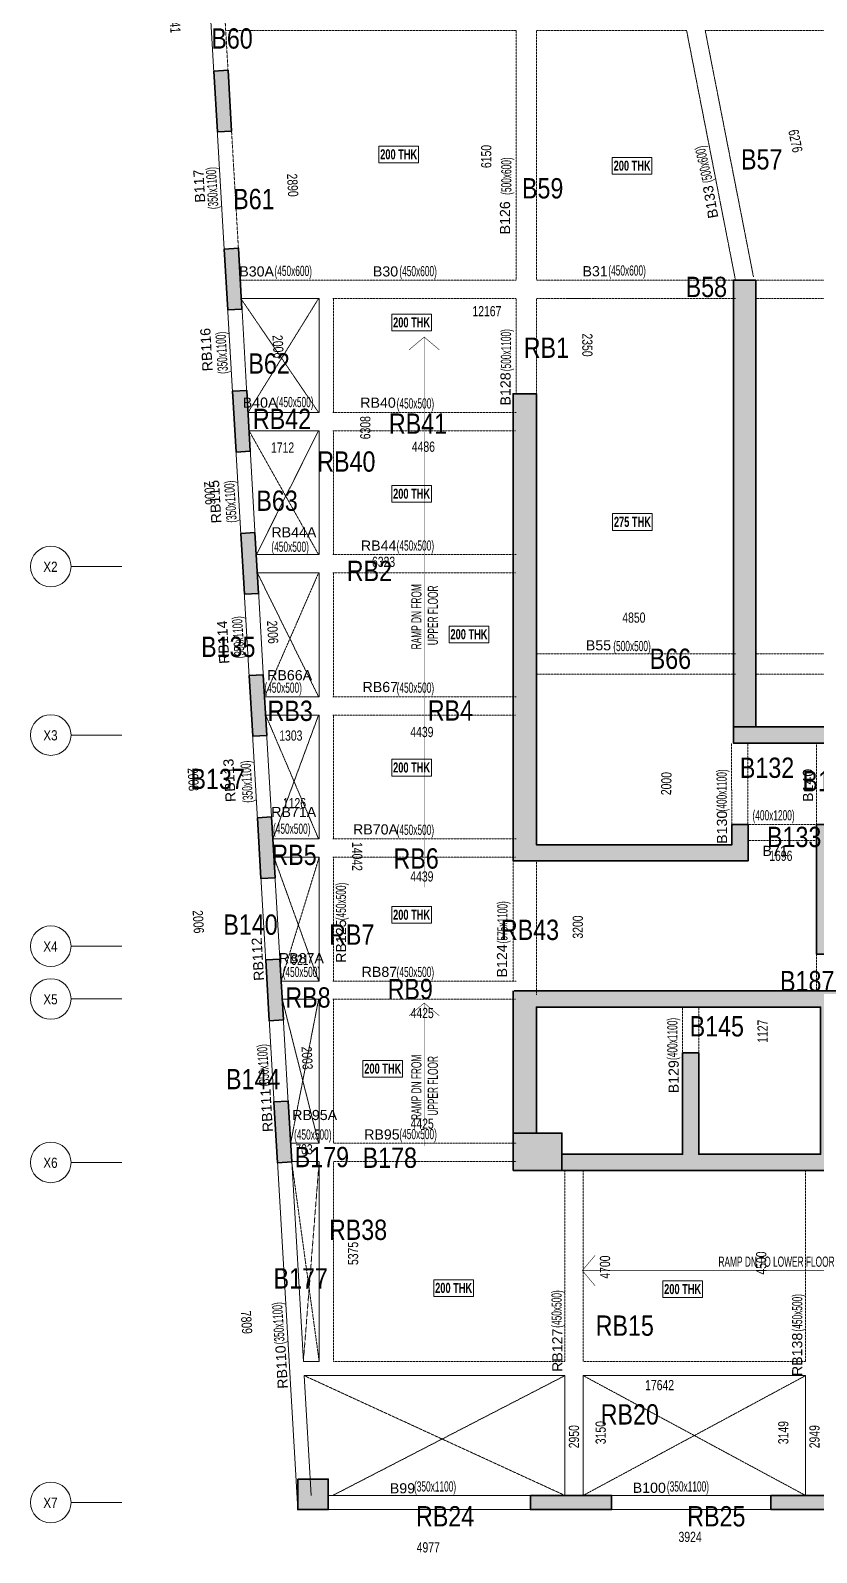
# Model space of a CAD drawing. Header units: millimetres. Extents: x 26 to 72197, y 58 to 62246.
# Drawn here: x 26 to 19381, y 3850 to 41333 of the extents above; entities that cross this region are included whole.
import ezdxf
from ezdxf.enums import TextEntityAlignment as Align

# ---------------------------------------------------------------- set-up
doc = ezdxf.new("R2010")
doc.units = ezdxf.units.MM
doc.linetypes.add('Grid Line', pattern=[2222.5, 1270, -317.5, 317.5, -317.5])
doc.linetypes.add('HIDDEN', pattern=[0.375, 0.25, -0.125])
for name, color, linetype, lineweight in [('A-FLOR-IDEN', 11, 'Continuous', 9), ('A-GRIDS', 8, 'Continuous', 9), ('A-HIDD-ABVE', 8, 'HIDDEN', 20), ('S-BEAM', 7, 'Continuous', 18), ('S-BEAM-IDEN', 2, 'Continuous', 9), ('S-COL HATCH', 9, 'Continuous', 0), ('S-COLS', 5, 'Continuous', 35), ('S-GRIDS', 8, 'Continuous', 9)]:
    doc.layers.add(name, color=color, linetype=linetype, lineweight=lineweight)
for name, color, linetype in [('Abhinav working', 6, 'Continuous'), ('Beam Nos', 7, 'Continuous'), ('changes', 7, 'Continuous')]:
    doc.layers.add(name, color=color, linetype=linetype)
doc.styles.add('Arial Narrow', font='ARIALN.TTF', dxfattribs={"height": 400})
doc.styles.add('Dim.s & Anno.(Misc.)', font='ARIALN.TTF')
doc.styles.add('SC-BBS1', font='SansSerif')
doc.styles.add('SOBHA', font='swisscl.ttf')
doc.styles.add('Swis721 LtCn BT', font='swisscl.ttf', dxfattribs={"width": 0.9, "height": 233.355162})
doc.styles.add('Swis721 LtCn BT_B', font='', dxfattribs={"width": 0.9, "height": 246.918336})
doc.styles.get('Swis721 LtCn BT_B').set_extended_font_data('Swis721 LtCn BT', bold=True)

# ---------------------------------------------------------------- blocks, each defined once
blk = doc.blocks.new('A$C0921b736')
at = {"layer": 'S-COL HATCH', "transparency": 33554687}
h = blk.add_hatch(color=256, dxfattribs=at)
h.dxf.hatch_style = 1
h.paths.add_polyline_path([(5425, 11675), (5425, 11275), (10175, 11275), (10175, 11675)])
h.paths.add_polyline_path([(5425, 11675), (5975, 11675), (5975, 22675), (5425, 22675)])
h = blk.add_hatch(color=256, dxfattribs=at)
h.dxf.hatch_style = 1
h.paths.add_polyline_path([(5785, 8375), (5785, 9275), (5385, 9275), (5385, 8775), (575, 8775), (575, 19875), (0, 19879), (0, 8375)])
h = blk.add_hatch(color=256, dxfattribs=at)
h.dxf.hatch_style = 1
h.paths.add_polyline_path([(12825, 6075), (12825, 6475), (7871, 6475), (7871, 9275), (7471, 9275), (7471, 6075)])
h = blk.add_hatch(color=256, dxfattribs=at)
h.dxf.hatch_style = 1
h.paths.add_polyline_path([(7571, 4775), (7571, 1150), (4571, 1150), (4571, 3648), (4171, 3648), (4171, 1150), (1200, 1150), (1200, 750), (10085, 750), (10085, 1150), (7971, 1150), (7971, 5175), (0, 5175), (0, 1675), (575, 1675), (575, 4775)])
h = blk.add_hatch(color=256, dxfattribs=at)
h.dxf.hatch_style = 1
h.paths.add_polyline_path([(0, 1675), (0, 750), (1200, 750), (1200, 1675)])
at = {"layer": 'S-COLS'}
for points in [[(5425, 11675), (5425, 22675), (5975, 22675), (5975, 11675), (5425, 11675)], [(18625, 6075), (7471, 6075), (7471, 9275), (7871, 9275)], [(0, 5175), (0, 1675), (575, 1675), (575, 4775), (7571, 4775), (7571, 1150), (4571, 1150), (4571, 3648), (4171, 3648), (4171, 1150), (1200, 1150), (1200, 750), (10085, 750)], [(10085, 1150), (7971, 1150), (7971, 5175), (25, 5175)]]:
    blk.add_lwpolyline(points, dxfattribs=at)
blk.add_lwpolyline([(0, 8379), (5785, 8375), (5785, 9275), (5385, 9275), (5385, 8775), (575, 8775), (575, 19875), (0, 19879)], close=True, dxfattribs=at)
at = {"layer": 'S-COLS', "elevation": 0}
for points in [[(10175, 11675), (5425, 11675), (5425, 11275), (10175, 11275)], [(0, 750), (1200, 750), (1200, 1675), (0, 1675)]]:
    blk.add_lwpolyline(points, close=True, dxfattribs=at)
blk = doc.blocks.new('A$Cb7cd9481')
at = {"layer": 'S-COL HATCH', "transparency": 33554687}
h = blk.add_hatch(color=256, dxfattribs=at)
h.dxf.hatch_style = 1
h.paths.add_polyline_path([(-15239, 21348), (-15152, 19851), (-14802, 19871), (-14890, 21369)])
h = blk.add_hatch(color=256, dxfattribs=at)
h.dxf.hatch_style = 1
h.paths.add_polyline_path([(-14983, 16966), (-14896, 15469), (-14547, 15489), (-14634, 16986)])
h = blk.add_hatch(color=256, dxfattribs=at)
h.dxf.hatch_style = 1
h.paths.add_polyline_path([(-14779, 13466), (-14692, 11969), (-14342, 11989), (-14430, 13486)])
h = blk.add_hatch(color=256, dxfattribs=at)
h.dxf.hatch_style = 1
h.paths.add_polyline_path([(-14575, 9966), (-14488, 8469), (-14138, 8489), (-14226, 9986)])
h = blk.add_hatch(color=256, dxfattribs=at)
h.dxf.hatch_style = 1
h.paths.add_polyline_path([(-14371, 6466), (-14283, 4969), (-13934, 4989), (-14021, 6486)])
h = blk.add_hatch(color=256, dxfattribs=at)
h.dxf.hatch_style = 1
h.paths.add_polyline_path([(-14166, 2964), (-14079, 1466), (-13730, 1486), (-13817, 2984)])
h = blk.add_hatch(color=256, dxfattribs=at)
h.dxf.hatch_style = 1
h.paths.add_polyline_path([(-13962, -536), (-13875, -2034), (-13525, -2014), (-13613, -516)])
h = blk.add_hatch(color=256, dxfattribs=at)
h.dxf.hatch_style = 1
h.paths.add_polyline_path([(-13758, -4034), (-13671, -5531), (-13321, -5511), (-13409, -4014)])
h = blk.add_hatch(color=256, dxfattribs=at)
h.dxf.hatch_style = 1
h.paths.add_polyline_path([(-12423, -14074), (-12423, -13324), (-13173, -13324), (-13173, -14074)])
h = blk.add_hatch(color=256, dxfattribs=at)
h.dxf.hatch_style = 1
h.paths.add_polyline_path([(-5446, -14074), (-5446, -13724), (-7446, -13724), (-7446, -14074)])
h = blk.add_hatch(color=256, dxfattribs=at)
h.dxf.hatch_style = 1
h.paths.add_polyline_path([(478, -14074), (478, -13724), (-1522, -13724), (-1522, -14074)])
at = {"layer": 'S-COLS', "elevation": 0}
for points in [[(-15239, 21348), (-14890, 21369), (-14802, 19871), (-15152, 19851)], [(-14983, 16966), (-14634, 16986), (-14547, 15489), (-14896, 15469)], [(-14779, 13466), (-14430, 13486), (-14342, 11989), (-14692, 11969)], [(-14575, 9966), (-14226, 9986), (-14138, 8489), (-14488, 8469)], [(-14371, 6466), (-14021, 6486), (-13934, 4989), (-14283, 4969)], [(-14166, 2964), (-13817, 2984), (-13730, 1486), (-14079, 1466)], [(-13962, -536), (-13613, -516), (-13525, -2014), (-13875, -2034)], [(-13758, -4034), (-13409, -4014), (-13321, -5511), (-13671, -5531)], [(-13173, -13324), (-12423, -13324), (-12423, -14074), (-13173, -14074)], [(-7446, -13724), (-5446, -13724), (-5446, -14074), (-7446, -14074)], [(-1522, -13724), (478, -13724), (478, -14074), (-1522, -14074)]]:
    blk.add_lwpolyline(points, close=True, dxfattribs=at)
blk = doc.blocks.new('Grid - Type 1 Structural-6743905-9TH FLOOR LVL')
at = {"layer": 'A-GRIDS'}
blk.add_circle((0, 0), 4, dxfattribs=at)
blk = doc.blocks.new('A$C45bf0ae9')
at = {"layer": 'S-GRIDS', "linetype": 'Grid Line'}
for p, q in [((-17504, 9150), (-18754, 9150)), ((-17504, 5000), (-18754, 5000)), ((-17504, -200), (-18754, -200)), ((-17504, -1500), (-18754, -1500)), ((-17504, -5525), (-18754, -5525)), ((-17504, -13899), (-18754, -13899))]:
    blk.add_line(p, q, dxfattribs=at)
at = {"layer": 'A-GRIDS', "xscale": 124.9999999999999, "yscale": 124.9999999999999, "zscale": 124.9999999999999, "rotation": 89.99999999999982}
for p in [(-19254, 9150), (-19254, 5000), (-19254, -200), (-19254, -1500), (-19254, -5525), (-19254, -13899)]:
    blk.add_blockref('Grid - Type 1 Structural-6743905-9TH FLOOR LVL', p, dxfattribs=at)
at = {"layer": 'A-GRIDS', "lineweight": 18, "char_height": 250, "width": 440.93, "attachment_point": 1, "style": 'Arial Narrow'}
for s, insert in [('X2', (-19437, 9268)), ('X3', (-19437, 5118)), ('X4', (-19437, -82)), ('X5', (-19437, -1382)), ('X6', (-19437, -5407)), ('X7', (-19437, -13781))]:
    blk.add_mtext(s, dxfattribs=dict(at, insert=insert))

msp = doc.modelspace()

# ---------------------------------------------------------------- linework, layer by layer
at = {"layer": 'A-FLOR-IDEN', "color": 8, "flags": 128}
for points in [[(9582.1, 38483.8), (9582.1, 38071.9), (8604.6, 38071.9), (8604.6, 38483.8)], [(9582.1, 38483.8), (9582.1, 38071.9), (8604.6, 38071.9), (8604.6, 38483.8)], [(15329.1, 38203.8), (15329.1, 37791.9), (14351.6, 37791.9), (14351.6, 38203.8)], [(15329.1, 38203.8), (15329.1, 37791.9), (14351.6, 37791.9), (14351.6, 38203.8)], [(15336.2, 29433.1), (15336.2, 29021.3), (14358.7, 29021.3), (14358.7, 29433.1)]]:
    msp.add_lwpolyline(points, close=True, dxfattribs=at)
at = {"layer": 'A-FLOR-IDEN', "color": 8, "elevation": 0, "flags": 128}
for points in [[(9899.7, 34345.7), (9899.7, 33933.8), (8922.2, 33933.8), (8922.2, 34345.7)], [(9899.7, 30126.5), (9899.7, 29714.6), (8922.2, 29714.6), (8922.2, 30126.5)], [(11312.2, 26666.5), (11312.2, 26254.7), (10334.7, 26254.7), (10334.7, 26666.5)], [(9899.7, 23384.5), (9899.7, 22972.7), (8922.2, 22972.7), (8922.2, 23384.5)], [(9899.7, 19758.3), (9899.7, 19346.5), (8922.2, 19346.5), (8922.2, 19758.3)], [(9190.2, 15970.3), (9190.2, 15558.5), (8212.7, 15558.5), (8212.7, 15970.3)], [(10935.3, 10569.1), (10935.3, 10157.3), (9957.8, 10157.3), (9957.8, 10569.1)], [(16573.1, 10540.3), (16573.1, 10128.5), (15595.6, 10128.5), (15595.6, 10540.3)]]:
    msp.add_lwpolyline(points, close=True, dxfattribs=at)
at = {"layer": 'A-HIDD-ABVE', "linetype": 'HIDDEN'}
for p, q in [((7120.8, 31924.4), (5220.3, 34710.5, 0)), ((7120.8, 34731.9), (5382.8, 31924.4)), ((7120.8, 28424.4), (5408.6, 31474.4)), ((7120.8, 31474.4), (5588.3, 28424.4)), ((7120.8, 24924.4), (5613.3, 27974.4)), ((7120.8, 27974.4), (5791.2, 24924.4)), ((7120.8, 21424.4), (5817.5, 24474.4)), ((7120.8, 24474.4), (5995.4, 21424.4)), ((7120.8, 17924.4), (6021.2, 20974.4)), ((7135.1, 20974.4), (6199.6, 17924.4)), ((7120.8, 13931.9), (6225.9, 17474.4)), ((7120.8, 17474.4), (6432.5, 13931.9)), ((6459, 13470.9, 0), (7135.1, 8556.7)), ((6745.7, 8556.7), (7135.1, 13481.9)), ((6766.1, 8206.7), (13185.1, 5256.7)), ((13185.1, 8206.7), (7470.8, 5256.7)), ((13635.1, 8206.7), (19109.3, 5256.7, 0)), ((19109.3, 8206.7, 0), (13635.1, 5256.7))]:
    msp.add_line(p, q, dxfattribs=at)
at = {"layer": 'S-BEAM', "linetype": 'HIDDEN'}
for p, q in [((4833.5, 41331.9), (11985.1, 41331.9)), ((11985.1, 35181.9), (11985.1, 41331.9)), ((12485.1, 41331.9), (16181, 41331.9)), ((12485.1, 35181.9), (12485.1, 41331.9)), ((17385.1, 35181.9), (16181, 41331.9, 0)), ((17826.8, 35268.4), (16639.3, 41333.1, 0)), ((23880.1, 41331.9), (16639.5, 41331.9)), ((5192.3, 35181.9), (11985.1, 35181.9)), ((12485.1, 35181.9), (17385.1, 35181.9)), ((17885.1, 35181.9), (24435.1, 35181.9, 0)), ((7470.8, 34731.9), (11985.1, 34731.9)), ((11985.1, 32381.9), (11985.1, 34731.9)), ((12485.1, 32381.9), (12485.1, 34731.9)), ((12485.1, 34731.9), (17385.1, 34731.9)), ((13255.1, 34731.9), (13784.7, 34731.9)), ((17885.1, 34731.9), (24435.1, 34731.9)), ((7470.8, 31924.4), (11985.1, 31924.4)), ((7470.8, 31474.4), (11970.8, 31474.4)), ((7470.8, 28424.4), (11985.1, 28424.4)), ((7470.8, 27974.4), (11970.8, 27974.4)), ((17385.1, 25981.9), (12485.1, 25981.9)), ((17885.1, 25981.9), (24435.1, 25981.9)), ((17385.1, 25481.9), (12485.1, 25481.9)), ((17885.1, 25481.9), (21585.1, 25481.9)), ((7470.8, 24924.4), (11985.1, 24924.4)), ((7470.8, 24474.4), (11970.8, 24474.4)), ((17285.1, 23781.9, 0), (17295.1, 21781.9)), ((17685.1, 23781.9), (17685.1, 21781.9)), ((19380.8, 21781.9), (19380.8, 23781.9, 0)), ((17685.1, 21781.9), (19380.8, 21781.9)), ((7470.8, 21424.4), (11985.1, 21424.4)), ((17685.1, 21381.9), (19380.8, 21381.9)), ((7470.8, 20974.4), (11970.8, 20974.4)), ((11910.1, 17924.4), (11910.1, 20881.9)), ((12485.1, 17581.9), (12485.1, 20881.9)), ((19380.8, 17681.9), (19380.8, 18581.9)), ((7470.8, 17924.4), (11985.1, 17924.4)), ((7470.8, 17474.4), (11970.8, 17474.4)), ((16080.8, 16154.5), (16080.8, 17281.9)), ((16480.8, 16154.5), (16480.8, 17281.9)), ((11985.1, 13931.9), (7485.1, 13931.9)), ((11985.1, 13481.9), (7485.1, 13481.9)), ((13185.1, 13256.7), (13185.1, 8556.7)), ((13635.1, 13256.7), (13635.1, 8556.7)), ((19109.3, 13256.7), (19109.3, 8556.7))]:
    msp.add_line(p, q, dxfattribs=at)
at = {"layer": 'S-BEAM'}
for p, q in [((5382.4, 31924.4), (7135.1, 31924.4)), ((5408.6, 31474.4), (7135.1, 31474.4)), ((5586.6, 28424.4), (7135.1, 28424.4)), ((5612.8, 27974.4), (7135.1, 27974.4)), ((5790.8, 24924.4), (7135.1, 24924.4)), ((5817, 24474.4), (7135.1, 24474.4)), ((5644.4, 21424.4), (5644.8, 21424.4)), ((5995, 21424.4), (7135.1, 21424.4)), ((6021.2, 20974.4), (7135.1, 20974.4)), ((6199.2, 17924.4), (7135.1, 17924.4)), ((6225.4, 17474.4), (7135.1, 17474.4)), ((6081.9, 13931.9), (6081.5, 13931.9)), ((7135.1, 13931.9), (6432.1, 13931.9)), ((7135.1, 13481.9), (6458.4, 13481.9)), ((13185.1, 8206.7), (13185.1, 5256.7)), ((13635.1, 8206.7), (13635.1, 5256.7)), ((19109.3, 8206.7, 0), (19109.3, 5256.7, 0)), ((7358, 5257.9, 0), (12335.1, 5257.9)), ((18259.3, 5257.9, 0), (14335.1, 5257.9)), ((7358, 4907.9, 0), (12335.1, 4907.9)), ((18259.3, 4907.9, 0), (14335.1, 4907.9))]:
    msp.add_line(p, q, dxfattribs=at)
at = {"layer": 'S-BEAM', "ltscale": 250000, "elevation": 0}
msp.add_lwpolyline([(24495.3, 58233.1, 0.1331559), (3412.3, 59682.3), (6608, 4907.9)], format="xyb", dxfattribs=at)
at = {"layer": 'S-BEAM', "linetype": 'HIDDEN', "elevation": 0}
msp.add_lwpolyline([(9578.6, 52581.9), (9578.6, 60063.3, 0.0357696), (3779.6, 59396.4), (5192.3, 35181.9)], format="xyb", dxfattribs=at)
at = {"layer": 'S-BEAM', "elevation": 0}
for points in [[(7135.1, 34731.9), (5218.6, 34731.9), (5382.4, 31924.4)], [(7135.1, 34731.9), (7135.1, 31924.4)], [(5408.6, 31474.4), (5586.6, 28424.4)], [(7135.1, 31474.4), (7135.1, 28424.4)], [(5612.8, 27974.4), (5790.8, 24924.4)], [(7135.1, 27974.4), (7135.1, 24924.4)], [(5817, 24474.4), (5995, 21424.4)], [(7135.1, 24474.4), (7135.1, 21424.4)], [(6021.2, 20974.4), (6199.2, 17924.4)], [(7135.1, 20974.4), (7135.1, 17924.4)], [(6225.4, 17474.4), (6432.1, 13931.9)], [(7135.1, 17474.4), (7135.1, 13931.9)], [(6458.4, 13481.9), (6745.7, 8556.7)], [(7135.1, 13481.9), (7135.1, 8556.7)], [(6745.7, 8556.7), (7135.1, 8556.7)], [(6766.1, 8206.7), (13185.1, 8206.7)], [(6766.1, 8206.7), (6938.2, 5256.7)], [(13635.1, 8206.7), (19109.3, 8206.7)]]:
    msp.add_lwpolyline(points, dxfattribs=at)
at = {"layer": 'S-BEAM', "linetype": 'HIDDEN', "elevation": 0}
for points in [[(7485.1, 34731.9), (7485.1, 31924.4)], [(7485.1, 31474.4), (7485.1, 28424.4)], [(7485.1, 27974.4), (7485.1, 24924.4)], [(7485.1, 24474.4), (7485.1, 21424.4)], [(7485.1, 20974.4), (7485.1, 17924.4)], [(7485.1, 17474.4), (7485.1, 13931.9)], [(7485.1, 13481.9), (7485.1, 8556.7)], [(7485.1, 8556.7), (13185.1, 8556.7)], [(13635.1, 8556.7), (19109.3, 8556.7)], [(6958.6, 4907.9), (6958.7, 4906.7)], [(7470.8, 4906.7), (7470.8, 4900.6)]]:
    msp.add_lwpolyline(points, dxfattribs=at)
at = {"layer": 'S-BEAM', "const_width": 12.5, "elevation": 0}
for points in [[(10095.8, 33465.6), (9720.8, 33781.9), (9345.8, 33465.6)], [(9720.8, 20232.3), (9720.8, 33781.9)], [(10095.8, 17065.6), (9720.8, 17381.9), (9345.8, 17065.6)], [(9720.8, 13864.3), (9720.8, 17381.9)], [(13929.2, 10419.2), (13612.9, 10794.2), (13929.2, 11169.2)], [(23248.1, 10798.5), (13613, 10798.5)]]:
    msp.add_lwpolyline(points, dxfattribs=at)

# ---------------------------------------------------------------- block references
at = {"layer": 'Beam Nos'}
msp.add_blockref('A$C45bf0ae9', (19780.8, 18981.9), dxfattribs=at)
at = {"layer": 'changes'}
msp.add_blockref('A$C0921b736', (11910.1, 12506.7), dxfattribs=at)
at = {"layer": 'S-BEAM'}
msp.add_blockref('A$Cb7cd9481', (19780.8, 18981.9), dxfattribs=at)

# ---------------------------------------------------------------- texts
at = {"layer": 'A-FLOR-IDEN', "color": 1, "char_height": 246.92, "width": 1155, "attachment_point": 2, "line_spacing_factor": 0.964267, "style": 'Swis721 LtCn BT_B'}
for s, insert in [('200 THK', (9093.3, 38405.7)), ('200 THK', (9093.3, 38405.7)), ('200 THK', (14840.3, 38125.7)), ('200 THK', (14840.3, 38125.7)), ('200 THK', (9410.9, 34267.6)), ('200 THK', (9410.9, 30048.4)), ('275 THK', (14847.5, 29355.1)), ('200 THK', (10823.4, 26588.5)), ('200 THK', (9410.9, 23306.5)), ('200 THK', (9410.9, 19680.2)), ('200 THK', (8701.4, 15892.3)), ('200 THK', (10446.6, 10491)), ('200 THK', (16084.4, 10462.3))]:
    msp.add_mtext(s, dxfattribs=dict(at, insert=insert))
at = {"layer": 'Abhinav working', "color": 2, "style": 'SOBHA'}
for s, rotation, p in [('2541', 273.34996, (3442.9, 41830.5)), ('6276', 281.44963, (18683.6, 38865)), ('6150', 90, (11373.4, 37943.7)), ('2890', 273.34738, (6340.3, 37799.8)), ('2006', 273.32693, (5983.5, 33824.1)), ('2350', 270.00006, (13612.8, 33870.7)), ('6308', 90, (8395.3, 31265.1)), ('2006', 273.339, (4300.3, 30214.2)), ('2006', 273.339, (5848.9, 26792.6)), ('2008', 273.339, (3894.6, 23165.2)), ('2000', 88.85423, (15800, 22498.4)), ('14042', 270.05859, (7946.2, 21348)), ('2006', 273.339, (4018.8, 19659.5)), ('3200', 90, (13626.5, 18968.4)), ('1127', 90, (18176.6, 16402.8)), ('2003', 273.32691, (6698.2, 16305.2)), ('5375', 90, (8094.8, 10931)), ('4500', 90, (18143, 10694.6)), ('4700', 90, (14296.8, 10594.6)), ('7809', 273.65642, (5203.4, 9795.5)), ('2950', 90, (13533.3, 6417.9)), ('3150', 90, (14190.7, 6518.2)), ('3149', 90, (18686.9, 6518.7)), ('2949', 90, (19453.5, 6418.5))]:
    msp.add_text(s, height=250, rotation=rotation, dxfattribs=at).set_placement(p)
at = {"layer": 'Abhinav working', "color": 2}
for s, height, style, p in [('B60', 500, 'Dim.s & Anno.(Misc.)', (4480.7, 40884.9, 0)), ('B57', 500, 'Dim.s & Anno.(Misc.)', (17522.2, 37908.1)), ('B59', 500, 'Dim.s & Anno.(Misc.)', (12127.8, 37195.6)), ('B61', 500, 'Dim.s & Anno.(Misc.)', (5018.7, 36930.6, 0)), ('B58', 500, 'Dim.s & Anno.(Misc.)', (16157.8, 34767.2)), ('12167', 250, 'SOBHA', (10908.1, 34294.3)), ('RB1', 500, 'Dim.s & Anno.(Misc.)', (12172.4, 33269.3)), ('B62', 500, 'Dim.s & Anno.(Misc.)', (5392.4, 32880.8, 0)), ('RB42', 500, 'Dim.s & Anno.(Misc.)', (5503.9, 31516.8, 0)), ('RB41', 500, 'Dim.s & Anno.(Misc.)', (8852.3, 31400.1, 0)), ('1712', 250, 'SOBHA', (5948.6, 30936.1)), ('4486', 250, 'SOBHA', (9415.9, 30957.9)), ('RB40', 500, 'Dim.s & Anno.(Misc.)', (7088.3, 30466.4, 0)), ('B63', 500, 'Dim.s & Anno.(Misc.)', (5589.5, 29502, 0)), ('RB2', 500, 'Dim.s & Anno.(Misc.)', (7815.1, 27773.3, 0)), ('6323', 250, 'SOBHA', (8435.2, 28122.7)), ('4850', 250, 'SOBHA', (14598, 26748.4)), ('B135', 500, 'Dim.s & Anno.(Misc.)', (4228.5, 25903.7, 0)), ('B66', 500, 'Dim.s & Anno.(Misc.)', (15273, 25609.6)), ('RB3', 500, 'Dim.s & Anno.(Misc.)', (5864.8, 24328.2, 0)), ('RB4', 500, 'Dim.s & Anno.(Misc.)', (9809.5, 24336.6, 0)), ('1303', 250, 'SOBHA', (6152.4, 23844.3)), ('4439', 250, 'SOBHA', (9378.4, 23932.1)), ('B132', 500, 'Dim.s & Anno.(Misc.)', (17492.9, 22926.5, 0)), ('B137', 500, 'Dim.s & Anno.(Misc.)', (3966.3, 22649.9, 0)), ('B131', 500, 'Dim.s & Anno.(Misc.)', (19033.7, 22596.5)), ('1126', 250, 'SOBHA', (6241.3, 22179)), ('B133', 500, 'Dim.s & Anno.(Misc.)', (18161.6, 21223.2, 0)), ('RB5', 500, 'Dim.s & Anno.(Misc.)', (5959.8, 20780.6, 0)), ('RB6', 500, 'Dim.s & Anno.(Misc.)', (8964.6, 20691.8, 0)), ('1696', 250, 'SOBHA', (18216.4, 20882.7)), ('4439', 250, 'SOBHA', (9378.4, 20375.3)), ('B140', 500, 'Dim.s & Anno.(Misc.)', (4775.4, 19063.4, 0)), ('RB7', 500, 'Dim.s & Anno.(Misc.)', (7379.7, 18816.7, 0)), ('RB43', 500, 'Dim.s & Anno.(Misc.)', (11609.2, 18934.5, 0)), ('921', 250, 'SOBHA', (6447.7, 18320.4)), ('B187', 500, 'Dim.s & Anno.(Misc.)', (18482.7, 17672.5, 0)), ('RB8', 500, 'Dim.s & Anno.(Misc.)', (6301.9, 17269.7, 0)), ('RB9', 500, 'Dim.s & Anno.(Misc.)', (8820.3, 17477, 0)), ('4425', 250, 'SOBHA', (9385.9, 17011.5)), ('B145', 500, 'Dim.s & Anno.(Misc.)', (16256, 16559.5, 0)), ('B144', 500, 'Dim.s & Anno.(Misc.)', (4840.7, 15258.4, 0)), ('4425', 250, 'SOBHA', (9385.9, 14286.5)), ('703', 250, 'SOBHA', (6547.3, 13655.9)), ('B179', 500, 'Dim.s & Anno.(Misc.)', (6532.9, 13339.8, 0)), ('B178', 500, 'Dim.s & Anno.(Misc.)', (8204.6, 13323.2, 0)), ('RB38', 500, 'Dim.s & Anno.(Misc.)', (7375.2, 11548.1, 0)), ('B177', 500, 'Dim.s & Anno.(Misc.)', (6012.1, 10352.1, 0)), ('RB15', 500, 'Dim.s & Anno.(Misc.)', (13943, 9188.3, 0)), ('17642', 250, 'SOBHA', (15160.6, 7849)), ('RB20', 500, 'Dim.s & Anno.(Misc.)', (14066.8, 7002.8, 0)), ('RB24', 500, 'Dim.s & Anno.(Misc.)', (9519.3, 4493.6)), ('RB25', 500, 'Dim.s & Anno.(Misc.)', (16197.4, 4493.6)), ('3924', 250, 'SOBHA', (15982.5, 4111)), ('4977', 250, 'SOBHA', (9535.6, 3853.7))]:
    msp.add_text(s, height=height, dxfattribs=dict(at, style=style)).set_placement(p)
at = {"layer": 'Beam Nos', "style": 'SC-BBS1'}
for s, p in [('B117', (4382.1, 37511.4, 0)), ('RB116', (4558.1, 33483.4, 0)), ('RB115', (4774.6, 29740.4, 0)), ('RB114', (4970.6, 26279.4, 0)), ('RB113', (5127.1, 22876.9, 0)), ('RB112', (5823.6, 18474.4, 0)), ('RB111', (6040.9, 14750.3, 0)), ('RB110', (6409.7, 8428.8, 0))]:
    msp.add_text(s, height=250, rotation=93.339, dxfattribs=at).set_placement(p, align=Align.BOTTOM_CENTER)
at = {"layer": 'Beam Nos', "color": 3, "style": 'SC-BBS1'}
for s, rotation, p in [('B133', 99.96377, (16967.4, 37143.9, 0)), ('B126', 90, (11910.1, 36717.4)), ('B128', 90, (11922, 32504)), ('B140', 90, (19369, 22741.5)), ('B130', 90, (17251.6, 21709.8, 0)), ('RB125', 90, (7872.6, 18907.3)), ('B124', 90, (11835.8, 18419.6)), ('B129', 90, (16062.1, 15567.4, 0)), ('RB127', 90, (13198.2, 8831.4)), ('RB138', 90, (19104.1, 8730.2))]:
    msp.add_text(s, height=250, rotation=rotation, dxfattribs=at).set_placement(p, align=Align.BOTTOM_CENTER)
for s, p in [('B30A', (5594.9, 35199)), ('B30', (8768.1, 35199)), ('B31', (13928.9, 35203.8)), ('B40A', (5679.8, 31968.1)), ('RB40', (8584, 31966.4)), ('RB44A', (6512.6, 28774.9)), ('RB44', (8599.7, 28447.4)), ('B55', (14011.4, 25992.4)), ('RB66A', (6407.8, 25255.6)), ('RB67', (8640.1, 24964.5)), ('RB71A', (6508.7, 21886.9)), ('RB70A', (8522.3, 21458.3)), ('B71', (18359.4, 20929.3)), ('RB87A', (6697.7, 18286.9, 0)), ('RB87', (8617.8, 17950.8)), ('RB95A', (7023.7, 14425.2, 0)), ('RB95', (8680.1, 13945.9, 0)), ('B99', (9185.1, 5232.9, 0)), ('B100', (15262.6, 5245.4, 0))]:
    msp.add_text(s, height=250, dxfattribs=at).set_placement(p, align=Align.BOTTOM_CENTER)
at = {"layer": 'S-BEAM-IDEN', "style": 'Swis721 LtCn BT', "width": 0.8}
for s, rotation, p in [('(500x600)', 103.06395, (16829.1, 37610.1)), ('(350x1100)', 93.60442, (4655.5, 36939.2, 0)), ('(500x600)', 90, (11867.6, 37284.6)), ('(450x600)', 360, (6034.6, 35286)), ('(450x600)', 360, (9109.8, 35281)), ('(350x1100)', 93.60442, (4892.1, 32883.5, 0)), ('(500x1100)', 90, (11859.6, 32940.7)), ('(450x500)', 360, (6073.8, 32057)), ('(450x500)', 360, (9041.8, 32023.4)), ('(350x1100)', 93.60442, (5106, 29217.8, 0)), ('(450x500)', 360, (5959.2, 28494.8)), ('(450x500)', 360, (9041.8, 28523.4)), ('RAMP DN FROM', 90, (9653.6, 26091.8)), ('UPPER FLOOR', 90, (10058.6, 26194.5)), ('(350x1100)', 93.60442, (5300.9, 25877.5, 0)), ('(500x500)', 360, (14375.9, 26048.6)), ('(450x500)', 360, (5787.4, 25023.4)), ('(450x500)', 360, (9041.8, 25023.4)), ('(350x1100)', 93.60442, (5508.3, 22321.9, 0)), ('(400x1100)', 90, (17169.6, 22099.9)), ('(400x1200)', 360, (17804.1, 21881.3)), ('(450x500)', 360, (5997.8, 21550.4)), ('(450x500)', 360, (9041.8, 21523.4)), ('(450x500)', 90, (7796, 19422.3, 0)), ('(575x1100)', 90, (11771.4, 18851.8, 0)), ('(450x500)', 360, (6235.8, 18023.4)), ('(450x500)', 360, (9041.8, 18023.4)), ('(400x1100)', 90, (15955.2, 15980)), ('(350x1100)', 93.60442, (5915.6, 15339.8, 0)), ('RAMP DN FROM', 90, (9653.6, 14505.3)), ('UPPER FLOOR', 90, (10058.6, 14608)), ('(450x500)', 360, (6516.6, 14019)), ('(450x500)', 360, (9109.8, 14031)), ('(450x500)', 90, (13106, 9386)), ('(450x500)', 90, (19030.1, 9293.5)), ('(350x1100)', 93.60442, (6286.4, 8985.8, 0)), ('(350x1100)', 360, (9469.2, 5353.5)), ('(350x1100)', 360, (15695.7, 5353.5))]:
    msp.add_text(s, height=250, rotation=rotation, dxfattribs=at).set_placement(p)
for s, p in [('(450x600)', (14254.8, 35296.9)), ('RAMP DN TO LOWER FLOOR', (16966, 10888.4))]:
    msp.add_text(s, height=250, dxfattribs=at).set_placement(p)

doc.saveas('drawing.dxf')
